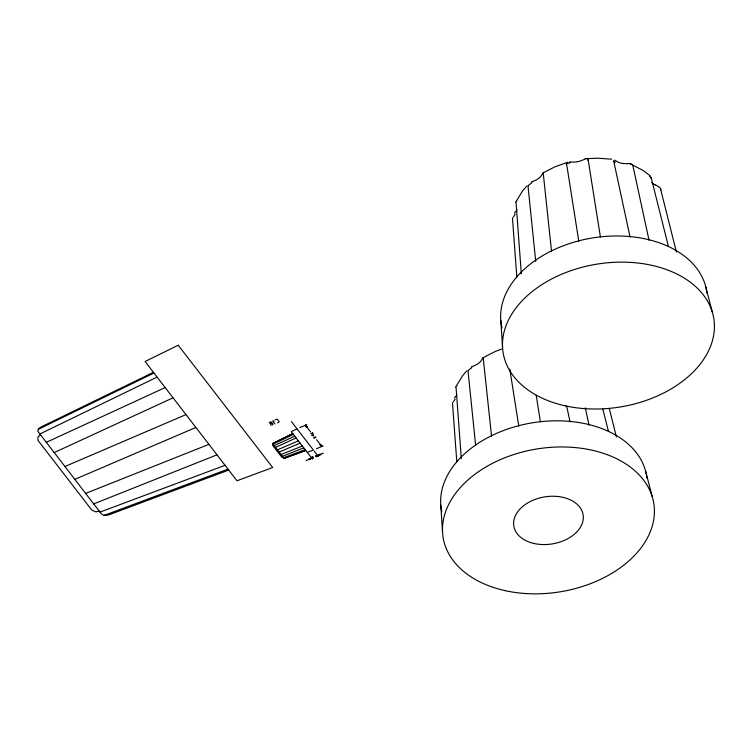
<?xml version="1.0" encoding="UTF-8"?>
<svg xmlns="http://www.w3.org/2000/svg" width="752" height="752" viewBox="0 0 752 752"><rect width="100%" height="100%" fill="white"/><g stroke="black" fill="none" stroke-linecap="round" stroke-linejoin="round"><path stroke-width="1.13" d="M310.783 433.566L312.7 433.077M313.622 437.241L313.875 438.125L314.721 438.068L314.674 437.457M516.633 200.587L522.687 190.764L526.682 186.129M456.624 385.419L462.687 375.596L466.682 370.962M543 173.11L540.566 176.682A15.059 10.218 -9.2 0 1 536.411 179.841L531.908 181.909M483 357.943L480.556 361.515A15.059 10.218 -9.2 0 1 476.411 364.682L471.899 366.741M517.066 209.883L514.5 213.173M456.831 395.044L455.665 396.548M454.49 398.005L455.374 396.906M40.467 435.023L37.976 436.884L37.967 440.371L91.81 510.091L95.861 511.839L99.273 511.163M273.098 444.423L272.656 445.353L282.009 457.451L283.307 457.639M309.166 459.754L311.723 458.156L308.583 459.002M320.822 454.753L317.682 455.599L320.249 454.001M153.267 372.4L40.58 427.221L38.455 428.922L37.807 431.253L101.388 513.898L103.691 515.289L108.391 515.017L228.702 470.075M292.678 433.547L272.628 443.765L284.068 458.353L305.773 450.504M38.267 429.317L153.812 373.114M39.734 434.073L156.942 377.166M272.713 443.426L292.772 433.669M272.967 444.253L293.318 434.374M46.163 442.402L165.026 387.628M54.069 452.629L172.932 397.864M274.085 445.701L294.718 436.198M275.458 447.478L296.091 437.965M65.001 466.475L185.885 414.634M74.927 479.325L195.811 427.484M275.157 419.86L276.473 419.353A1.269 0.855 -9.2 0 1 277.573 419.513L279.077 421.458A1.269 0.855 -9.2 0 1 278.701 422.248L277.45 422.84M299.832 427.625L306.816 424.626M277.356 449.884L298.337 440.879M279.077 452.112L300.067 443.116M316.395 448.784L323.219 445.861M306.026 460.6L311.723 458.156M317.682 455.599L323.388 453.155M315.831 456.558L317.363 455.9L315.53 455.505L316.545 456.831M584.765 159.245L580.384 160.984A15.059 10.218 -9.2 0 1 574.631 162.075L569.837 162.056M85.587 493.434L208.859 444.376M93.671 503.906L216.943 454.847M280.928 454.565L302.332 446.049M282.329 456.379L303.733 447.863M501.612 349.031L494.929 351.626L483.188 357.651L491.535 436.066M100.007 512.112L225.027 465.319M283.429 457.808L305.133 449.677M104.246 515.364L227.969 469.126M284.171 458.372L305.65 450.345M567.826 162.244L554.938 166.794L543.188 172.81L551.536 251.234M586.757 158.691L597.502 158.164L611.705 159.18M628.07 163.748L623.079 163.485A15.059 10.218 -9.2 0 1 617.928 162.075L614.685 160.11M274.16 421.167L272.628 420.951L274.922 423.921M314.862 437.702L315.925 437.25L314.994 436.658M630.806 164.133L643.223 170.497L650.236 175.883M656.045 185.509L652.332 183.206M306.233 427.296L305.406 425.228L307.389 426.807M319.826 444.893L321.809 446.462L320.982 444.404M312.512 432.823L312.888 433.321M313.659 434.318L313.509 435.342L312.484 435.775L311.61 435.192L312.089 434.656L313.161 435.493M305.406 425.228L310.642 432.005M316.592 439.713L321.809 446.462M291.475 421.665L296.438 428.085M314.148 451.012L318.387 456.511M307.671 452.911L312.428 459.068M705.705 286.672L712.21 311.77M645.705 471.504L652.21 496.611M660.754 189.739L676.396 251.995M651.053 177.171L668.321 246.073M616.386 436.827L609.411 409.06M602.822 408.985L608.321 430.905M649.051 240.311L632.968 166.07A4.672 3.205 -27.2 0 0 630.909 163.983M613.651 160.815L630.054 236.993M585.3 407.866L589.042 425.143M566.67 406.136L570.054 421.825M588.196 160.073L600.416 236.965M536.195 395.232L540.415 421.797M566.641 164.143L578.805 241.336M509.809 369.11L518.795 426.168M527.989 185.885L535.734 261.414M467.988 370.717L475.612 445.109M516.06 202.664L521.315 273.831M456.06 387.496L461.314 458.664M512.45 217.742L516.821 277.112M452.45 402.583L456.812 461.944M500.794 320.352L502.552 347.17M440.785 505.184L442.552 532.002M501.988 327.825A104.011 70.538 -9.2 0 1 591.636 238.093A104.011 70.538 -9.2 0 1 706.908 293.233M658.696 186.853A4.672 3.017 21.5 0 1 660.98 189.777M657.361 185.979A5.969 2.209 32.1 0 1 658.508 186.703M655.697 185.058A7.586 1.119 31 0 1 656.722 185.612M652.116 183.027A15.059 10.218 -9.2 0 1 651.702 182.651M649.587 176.372A5.001 1.579 71 0 1 650.875 178.083M629.612 163.663A5.969 3.158 -5.3 0 1 630.768 163.898M628.164 163.532A7.586 2.547 0.1 0 1 629.198 163.607M613.905 161.163A5.001 0.517 47.2 0 1 615.296 162.507M586.795 158.578A4.672 2.115 -66.9 0 1 587.942 160.317M585.968 158.606A5.969 2.5 -44.1 0 1 586.739 158.512M585.028 158.898A7.586 2.115 -33.3 0 1 585.78 158.644M569.405 162.272A7.586 1.908 8.9 0 1 570.166 162.282M566.237 164.011A5.001 1.993 17.1 0 1 569.405 163.212M543.104 172.763A5.969 0.479 -73.5 0 1 543.113 173.054M531.25 182.454A7.586 2.03 -23.1 0 1 532.04 182.078M528.252 185.857A5.001 2.275 -20.3 0 1 531.316 183.403M515.722 202.297A4.672 1.908 60.5 0 1 516.878 201.16M513.409 217.093A5.001 1.25 -54.1 0 1 515.186 214.273M441.762 511.68A104.011 70.538 -9.2 0 1 532.369 422.812A104.011 70.538 -9.2 0 1 646.908 478.065M483.104 357.595A5.969 0.479 -73.5 0 1 483.104 357.886M471.25 367.286A7.586 2.03 -23.1 0 1 472.04 366.91M468.242 370.689A5.001 2.275 -20.3 0 1 471.307 368.245M455.712 387.13A4.672 1.908 60.5 0 1 456.878 385.992M453.409 401.935A5.001 1.25 -54.1 0 1 455.186 399.105M271.688 422.502L270.776 423.526A1.316 0.893 -9.2 0 0 270.438 424.25A4.709 3.196 -9.2 0 0 271.011 424.993L272.356 425.021L272.967 424.156A2.397 1.626 -9.2 0 0 272.393 423.414A1.316 0.893 -9.2 0 0 271.387 423.273L269.423 422.925A1.316 0.893 -9.2 0 1 269.761 422.21L270.363 421.947A1.316 0.893 -9.2 0 1 271.378 422.088L271.688 422.502M312.099 456.981L312.578 458.259L313.499 458.137L313.039 456.878L312.099 456.981M178.224 345.234L145.089 361.496L236.974 480.782L272.685 467.528L178.224 345.234M297.012 428.828L291.259 431.657L307.211 452.366L313.415 450.063L297.012 428.828M565.382 405.873A106.709 72.361 -9.2 0 0 713.845 318.829A106.709 72.361 -9.2 0 0 546.159 282.009A106.709 72.361 -9.2 0 0 565.382 405.873M534.287 543.536A35.109 23.81 -9.2 0 0 583.129 514.894A35.109 23.81 -9.2 0 0 527.96 502.778A35.109 23.81 -9.2 0 0 534.287 543.536M505.382 590.705A106.709 72.361 -9.2 0 0 653.845 503.661A106.709 72.361 -9.2 0 0 486.149 466.842A106.709 72.361 -9.2 0 0 505.382 590.705"/></g></svg>
